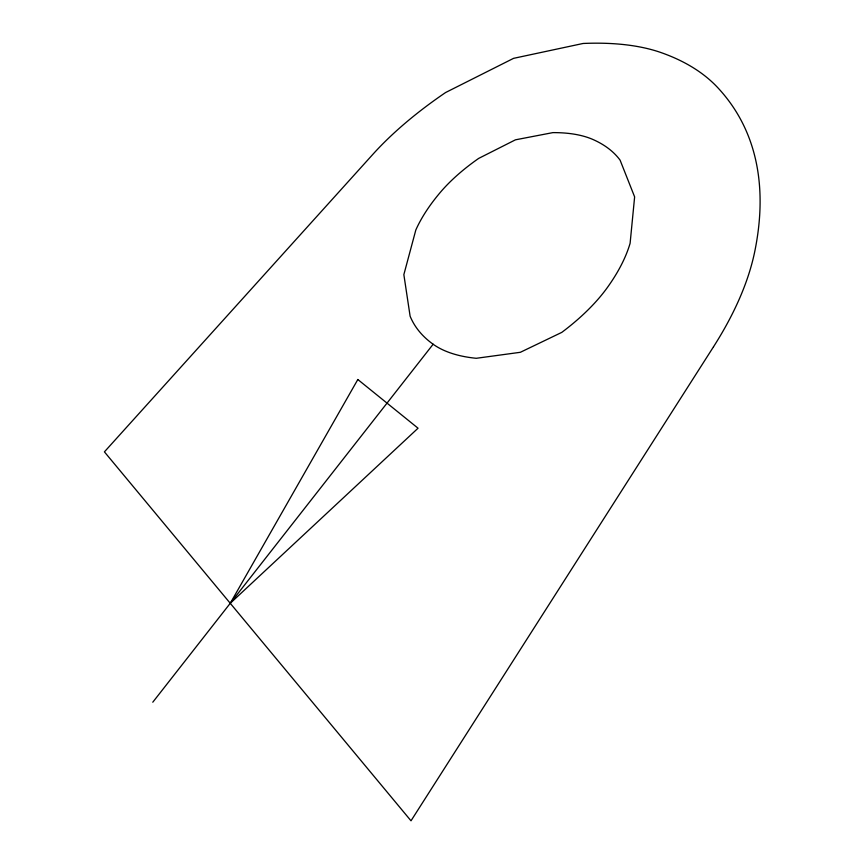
<?xml version="1.0" encoding="UTF-8"?>
<svg xmlns="http://www.w3.org/2000/svg" width="864" height="864" viewBox="0 0 864 864"><rect width="100%" height="100%" fill="white"/><g stroke="black" fill="none" stroke-linecap="round" stroke-linejoin="round"><path stroke-width="1.3" d="M152.777 702.216L433.134 344.239A162.562 78.332 -23 0 0 476.28 358.29L520.355 352.296L561.784 332.381A169.862 81.13 -24.7 0 0 607.694 287.075A245.16 114.62 -25.6 0 0 630.115 243.248L634.63 196.884L620.104 160.175A239.112 109.048 -25.4 0 0 593.341 139.666A150.703 67.694 -24.2 0 0 552.852 132.624L515.462 139.817L478.656 158.414A152.68 68.904 -22.9 0 0 440.176 192.532A247.45 114.35 -21.7 0 0 415.832 229.964L403.855 274.622L410.119 316.213A253.768 120.42 -21.7 0 0 433.134 344.239M357.826 379.512L230.256 603.288L418.046 428.209L357.826 379.512M713.502 346.799L411.005 820.8L104.414 451.861L372.74 154.472A300.499 132.354 -22.1 0 1 445.619 92.513L513.583 58.342L583.103 43.47A292.766 127.915 -24.6 0 1 661.435 52.715A474.692 213.84 -27 0 1 717.725 87.62A748.3 336.334 -30.6 0 1 754.866 250.981A500.116 236.477 -27.6 0 1 713.502 346.799"/></g></svg>
